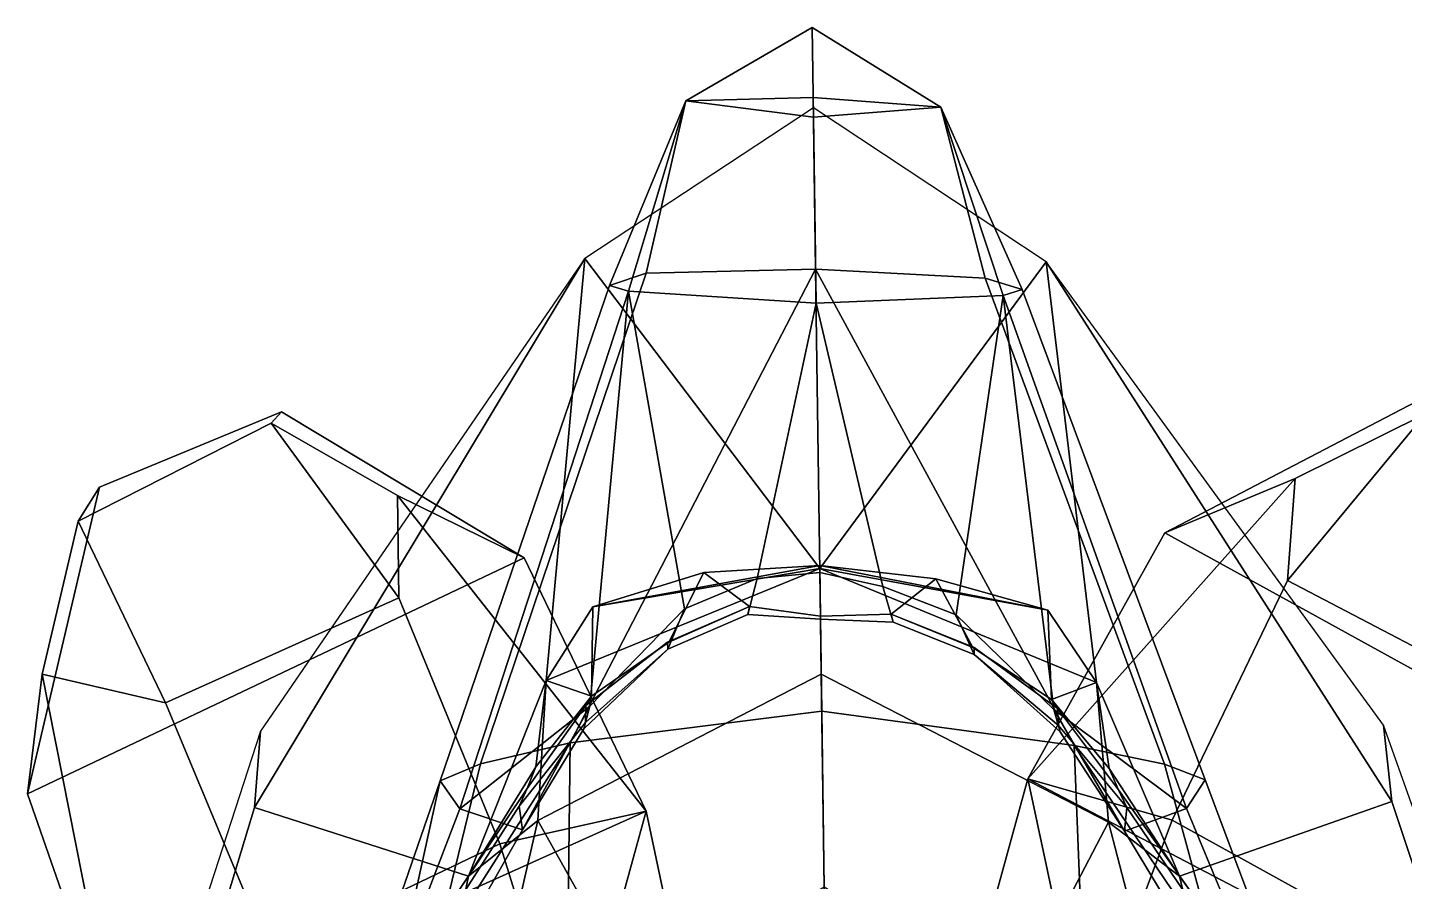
# Model space of a CAD drawing. Extents: x -4.4 to 4.5, y -7.1 to 3.1.
# Drawn here: x -2.125 to 1.519, y 0.88 to 3.139 of the extents above; entities that cross this region are included whole.
import ezdxf

# ---------------------------------------------------------------- set-up
doc = ezdxf.new("R2010")
doc.units = 0

msp = doc.modelspace()

# ---------------------------------------------------------------- linework, layer by layer
for points in [[(-0.0483, 3.1392, 1.4474), (0.2921, 2.9288, 1.3828), (-0.0458, 2.9539, 1.1788), (-0.3832, 2.945, 1.3706)], [(-0.3832, 2.945, 1.3706), (-0.0451, 2.9024, 1.5336), (-0.0483, 3.1392, 1.4474)], [(-0.0483, 3.1392, 1.4474), (-0.0451, 2.9024, 1.5336), (0.2921, 2.9288, 1.3828)], [(-0.0458, 2.9539, 1.1788), (-0.0395, 2.4995, 0.9675), (-0.4877, 2.4889, 1.0684), (-0.3832, 2.945, 1.3706)], [(-0.0395, 2.4995, 0.9675), (-0.0458, 2.9539, 1.1788), (0.2921, 2.9288, 1.3828), (0.4092, 2.4758, 1.0805)], [(-0.0285, 1.7075, 2.447), (0.5707, 2.5197, 2.2304), (-0.0454, 2.9265, 2.054), (-0.6504, 2.5284, 2.2183)], [(-0.5846, 2.4565, 1.273), (-0.3832, 2.945, 1.3706), (-0.4877, 2.4889, 1.0684)], [(-0.5846, 2.4565, 1.273), (-0.5345, 2.4417, 1.4158), (-0.3832, 2.945, 1.3706)], [(-0.0382, 2.4095, 1.5851), (-0.0451, 2.9024, 1.5336), (-0.3832, 2.945, 1.3706), (-0.5345, 2.4417, 1.4158)], [(0.2921, 2.9288, 1.3828), (-0.0451, 2.9024, 1.5336), (-0.0382, 2.4095, 1.5851), (0.4572, 2.4299, 1.4279)], [(0.4092, 2.4758, 1.0805), (0.2921, 2.9288, 1.3828), (0.5069, 2.4461, 1.2851)], [(0.2921, 2.9288, 1.3828), (0.4572, 2.4299, 1.4279), (0.5069, 2.4461, 1.2851)], [(-1.5089, 1.2774, 3.2061), (-1.5249, 1.0754, 2.8213), (-0.6504, 2.5284, 2.2183)], [(-0.7525, 1.4112, 2.5817), (-0.6504, 2.5284, 2.2183), (-1.5249, 1.0754, 2.8213), (-0.9581, 0.8937, 2.7896)], [(-0.6504, 2.5284, 2.2183), (-0.7525, 1.4112, 2.5817), (-0.0285, 1.7075, 2.447)], [(-0.0285, 1.7075, 2.447), (0.7037, 1.4058, 2.5938), (0.5707, 2.5197, 2.2304)], [(0.5707, 2.5197, 2.2304), (0.7037, 1.4058, 2.5938), (0.9236, 0.8942, 2.8018), (1.4851, 1.0915, 2.8334)], [(0.5707, 2.5197, 2.2304), (1.4851, 1.0915, 2.8334), (1.4635, 1.293, 3.2182)], [(-0.4877, 2.4889, 1.0684), (-0.9266, 1.1909, 0.8977), (-1.0329, 1.1464, 1.192), (-0.5846, 2.4565, 1.273)], [(-0.4877, 2.4889, 1.0684), (-0.0395, 2.4995, 0.9675), (-0.6891, 1.2467, 0.7008), (-0.9266, 1.1909, 0.8977)], [(-0.6891, 1.2467, 0.7008), (-0.0395, 2.4995, 0.9675), (-0.0233, 1.3308, 0.6062)], [(-0.0233, 1.3308, 0.6062), (-0.0395, 2.4995, 0.9675), (0.6449, 1.2396, 0.7129)], [(-0.0395, 2.4995, 0.9675), (0.4092, 2.4758, 1.0805), (0.8838, 1.1904, 0.9098), (0.6449, 1.2396, 0.7129)], [(-0.9811, 1.0717, 1.3901), (-0.5345, 2.4417, 1.4158), (-0.5846, 2.4565, 1.273), (-1.0329, 1.1464, 1.192)], [(-0.6374, 1.3432, 1.5083), (-0.5345, 2.4417, 1.4158), (-0.9811, 1.0717, 1.3901)], [(-0.3862, 1.601, 1.5746), (-0.5345, 2.4417, 1.4158), (-0.6374, 1.3432, 1.5083)], [(-0.1945, 1.6811, 1.6502), (-0.0382, 2.4095, 1.5851), (-0.5345, 2.4417, 1.4158), (-0.3862, 1.601, 1.5746)], [(0.4092, 2.4758, 1.0805), (0.5069, 2.4461, 1.2851), (0.9913, 1.1489, 1.2041), (0.8838, 1.1904, 0.9098)], [(0.5069, 2.4461, 1.2851), (0.4572, 2.4299, 1.4279), (0.9417, 1.0728, 1.4022), (0.9913, 1.1489, 1.2041)], [(-0.0284, 1.697, 1.6579), (0.1385, 1.6602, 1.6624), (-0.0382, 2.4095, 1.5851), (-0.1945, 1.6811, 1.6502)], [(-0.0382, 2.4095, 1.5851), (0.1385, 1.6602, 1.6624), (0.3324, 1.5854, 1.5868), (0.4572, 2.4299, 1.4279)], [(0.5906, 1.3347, 1.5204), (0.4572, 2.4299, 1.4279), (0.3324, 1.5854, 1.5868)], [(0.9417, 1.0728, 1.4022), (0.4572, 2.4299, 1.4279), (0.5906, 1.3347, 1.5204)], [(-2.1251, 1.1117, -4.8744), (-1.9351, 1.9227, -4.8933), (-1.4532, 2.1224, -4.903), (-0.8104, 1.7365, -4.8653)], [(-1.9351, 1.9227, -4.8933), (-1.991, 1.8335, -4.258), (-1.4804, 2.0926, -4.2693), (-1.4532, 2.1224, -4.903)], [(-1.4804, 2.0926, -4.2693), (-1.1461, 1.9011, -4.2666), (-0.8104, 1.7365, -4.8653), (-1.4532, 2.1224, -4.903)], [(0.8846, 1.802, -4.8143), (1.2294, 1.9463, -4.2156), (1.5745, 2.1175, -4.2183), (1.5491, 2.1489, -4.852)], [(2.0183, 1.9209, -4.8423), (2.1597, 1.1, -4.8234), (0.8846, 1.802, -4.8143), (1.5491, 2.1489, -4.852)], [(1.8098, 1.3624, -3.6326), (2.0688, 1.8286, -4.207), (1.5745, 2.1175, -4.2183), (1.2096, 1.676, -3.6604)], [(1.5745, 2.1175, -4.2183), (1.2294, 1.9463, -4.2156), (1.2096, 1.676, -3.6604)], [(-1.991, 1.8335, -4.258), (-1.7603, 1.3528, -3.6836), (-1.1424, 1.6301, -3.7114), (-1.4804, 2.0926, -4.2693)], [(-1.1424, 1.6301, -3.7114), (-1.1461, 1.9011, -4.2666), (-1.4804, 2.0926, -4.2693)], [(1.2294, 1.9463, -4.2156), (0.5225, 1.1516, -4.8105), (0.9042, 1.0422, -3.6469), (1.2096, 1.676, -3.6604)], [(0.8846, 1.802, -4.8143), (0.5225, 1.1516, -4.8105), (1.2294, 1.9463, -4.2156)], [(-2.1251, 1.1117, -4.8744), (-2.086, 1.428, -4.2486), (-1.991, 1.8335, -4.258), (-1.9351, 1.9227, -4.8933)], [(-1.1461, 1.9011, -4.2666), (-0.4878, 1.0656, -4.8615), (-0.8104, 1.7365, -4.8653)], [(-0.4878, 1.0656, -4.8615), (-1.1461, 1.9011, -4.2666), (-1.1424, 1.6301, -3.7114), (-0.8753, 0.9792, -3.698)], [(-1.991, 1.8335, -4.258), (-2.086, 1.428, -4.2486), (-1.7603, 1.3528, -3.6836)], [(2.1597, 1.1, -4.8234), (1.8843, 0.4387, -4.8231), (0.5225, 1.1516, -4.8105), (0.8846, 1.802, -4.8143)], [(-1.8896, 0.4352, -4.8741), (-2.1251, 1.1117, -4.8744), (-0.8104, 1.7365, -4.8653), (-0.4878, 1.0656, -4.8615)], [(-0.6289, 1.6063, 2.4213), (-0.0286, 1.7156, 2.2673), (-0.3352, 1.6977, 2.2433)], [(-0.6289, 1.6063, 2.4213), (-0.0285, 1.7075, 2.447), (-0.0286, 1.7156, 2.2673)], [(-0.0286, 1.7156, 2.2673), (-0.0268, 1.5816, 1.9884), (-0.2147, 1.6077, 1.983), (-0.3352, 1.6977, 2.2433)], [(0.1607, 1.5873, 1.9951), (-0.0268, 1.5816, 1.9884), (-0.0286, 1.7156, 2.2673), (0.2787, 1.6806, 2.2554)], [(0.2787, 1.6806, 2.2554), (-0.0286, 1.7156, 2.2673), (0.5748, 1.5975, 2.4334)], [(-0.0286, 1.7156, 2.2673), (-0.0285, 1.7075, 2.447), (0.5748, 1.5975, 2.4334)], [(-0.0247, 1.428, 3.5116), (-0.0285, 1.7075, 2.447), (-0.7525, 1.4112, 2.5817), (-0.7744, 1.0413, 3.681)], [(-0.7525, 1.4112, 2.5817), (-0.0285, 1.7075, 2.447), (-0.6289, 1.6063, 2.4213)], [(-0.3352, 1.6977, 2.2433), (-0.4284, 1.5131, 2.1959), (-0.6322, 1.3701, 2.4106), (-0.6289, 1.6063, 2.4213)], [(-0.2187, 1.5864, 1.7775), (-0.1945, 1.6811, 1.6502), (-0.3862, 1.601, 1.5746), (-0.4308, 1.4943, 1.7061)], [(-0.3352, 1.6977, 2.2433), (-0.2147, 1.6077, 1.983), (-0.4284, 1.5131, 2.1959)], [(-0.0267, 1.5741, 1.8074), (-0.0284, 1.697, 1.6579), (-0.1945, 1.6811, 1.6502), (-0.2187, 1.5864, 1.7775)], [(0.5748, 1.5975, 2.4334), (-0.0285, 1.7075, 2.447), (0.7037, 1.4058, 2.5938)], [(-0.0285, 1.7075, 2.447), (-0.0247, 1.428, 3.5116), (0.7358, 1.0367, 3.6931), (0.7037, 1.4058, 2.5938)], [(-0.0284, 1.697, 1.6579), (-0.0267, 1.5741, 1.8074), (0.1653, 1.5662, 1.7896), (0.1385, 1.6602, 1.6624)], [(0.3769, 1.4988, 2.208), (0.1607, 1.5873, 1.9951), (0.2787, 1.6806, 2.2554)], [(0.3769, 1.4988, 2.208), (0.2787, 1.6806, 2.2554), (0.5748, 1.5975, 2.4334), (0.5846, 1.3615, 2.4227)], [(0.1385, 1.6602, 1.6624), (0.1653, 1.5662, 1.7896), (0.3799, 1.48, 1.7182), (0.3324, 1.5854, 1.5868)], [(0.9042, 1.0422, -3.6469), (1.4939, 0.7159, -3.6327), (1.8098, 1.3624, -3.6326), (1.2096, 1.676, -3.6604)], [(-1.7603, 1.3528, -3.6836), (-1.4834, 0.6886, -3.6837), (-0.8753, 0.9792, -3.698), (-1.1424, 1.6301, -3.7114)], [(-0.6289, 1.6063, 2.4213), (-0.6322, 1.3701, 2.4106), (-0.7525, 1.4112, 2.5817)], [(-0.2147, 1.6077, 1.983), (-0.4313, 1.5128, 2.0006), (-0.4284, 1.5131, 2.1959)], [(-0.4308, 1.4943, 1.7061), (-0.4313, 1.5128, 2.0006), (-0.2147, 1.6077, 1.983), (-0.2187, 1.5864, 1.7775)], [(-0.2187, 1.5864, 1.7775), (-0.2147, 1.6077, 1.983), (-0.0268, 1.5816, 1.9884), (-0.0267, 1.5741, 1.8074)], [(-0.4308, 1.4943, 1.7061), (-0.3862, 1.601, 1.5746), (-0.6374, 1.3432, 1.5083), (-0.6532, 1.2837, 1.5994)], [(-0.0268, 1.5816, 1.9884), (0.1607, 1.5873, 1.9951), (0.1653, 1.5662, 1.7896), (-0.0267, 1.5741, 1.8074)], [(0.3769, 1.4988, 2.208), (0.3798, 1.4985, 2.0127), (0.1607, 1.5873, 1.9951)], [(0.3799, 1.48, 1.7182), (0.1653, 1.5662, 1.7896), (0.1607, 1.5873, 1.9951), (0.3798, 1.4985, 2.0127)], [(0.3324, 1.5854, 1.5868), (0.3799, 1.48, 1.7182), (0.608, 1.2756, 1.6115), (0.5906, 1.3347, 1.5204)], [(0.7037, 1.4058, 2.5938), (0.5846, 1.3615, 2.4227), (0.5748, 1.5975, 2.4334)], [(-0.6488, 1.3004, 1.7762), (-0.4308, 1.4943, 1.7061), (-0.6532, 1.2837, 1.5994)], [(-0.6479, 1.3455, 2.1201), (-0.4313, 1.5128, 2.0006), (-0.4308, 1.4943, 1.7061), (-0.6488, 1.3004, 1.7762)], [(-0.4313, 1.5128, 2.0006), (-0.6479, 1.3455, 2.1201), (-0.6322, 1.3701, 2.4106), (-0.4284, 1.5131, 2.1959)], [(0.5846, 1.3615, 2.4227), (0.601, 1.3373, 2.1322), (0.3798, 1.4985, 2.0127), (0.3769, 1.4988, 2.208)], [(0.601, 1.3373, 2.1322), (0.6031, 1.2922, 1.7882), (0.3799, 1.48, 1.7182), (0.3798, 1.4985, 2.0127)], [(0.608, 1.2756, 1.6115), (0.3799, 1.48, 1.7182), (0.6031, 1.2922, 1.7882)], [(-2.1251, 1.1117, -4.8744), (-1.8896, 0.4352, -4.8741), (-2.086, 1.428, -4.2486)], [(-1.8896, 0.4352, -4.8741), (-1.4834, 0.6886, -3.6837), (-1.7603, 1.3528, -3.6836), (-2.086, 1.428, -4.2486)], [(-0.7744, 1.0413, 3.681), (-0.5109, 0.57, 4.8907), (-0.0169, 0.866, 4.7152), (-0.0247, 1.428, 3.5116)], [(-0.0169, 0.866, 4.7152), (0.4855, 0.5583, 4.9028), (0.7358, 1.0367, 3.6931), (-0.0247, 1.428, 3.5116)], [(-0.7525, 1.4112, 2.5817), (-0.7802, 1.1834, 2.5813), (-0.9581, 0.8937, 2.7896)], [(-0.7744, 1.0413, 3.681), (-0.7525, 1.4112, 2.5817), (-0.9581, 0.8937, 2.7896)], [(-0.7525, 1.4112, 2.5817), (-0.6322, 1.3701, 2.4106), (-0.7802, 1.1834, 2.5813)], [(0.7377, 1.1789, 2.5934), (0.5846, 1.3615, 2.4227), (0.7037, 1.4058, 2.5938)], [(0.9236, 0.8942, 2.8018), (0.7377, 1.1789, 2.5934), (0.7037, 1.4058, 2.5938)], [(0.9236, 0.8942, 2.8018), (0.7037, 1.4058, 2.5938), (0.7358, 1.0367, 3.6931)], [(1.4939, 0.7159, -3.6327), (1.8843, 0.4387, -4.8231), (2.1395, 1.4181, -4.1975), (1.8098, 1.3624, -3.6326)], [(-0.803, 1.1262, 2.2666), (-0.7802, 1.1834, 2.5813), (-0.6322, 1.3701, 2.4106), (-0.6479, 1.3455, 2.1201)], [(0.5846, 1.3615, 2.4227), (0.7377, 1.1789, 2.5934), (0.7621, 1.1223, 2.2787), (0.601, 1.3373, 2.1322)], [(-0.9811, 1.0717, 1.3901), (-0.8154, 1.0166, 1.4977), (-0.6374, 1.3432, 1.5083)], [(-0.8238, 1.0791, 1.8767), (-0.803, 1.1262, 2.2666), (-0.6479, 1.3455, 2.1201), (-0.6488, 1.3004, 1.7762)], [(-0.6532, 1.2837, 1.5994), (-0.6374, 1.3432, 1.5083), (-0.8154, 1.0166, 1.4977)], [(-0.6891, 1.2467, 0.7008), (-0.0233, 1.3308, 0.6062), (-0.0094, 0.3267, 0.4248), (-0.7012, 0.1998, 0.5612)], [(-0.0233, 1.3308, 0.6062), (0.6449, 1.2396, 0.7129), (0.686, 0.1935, 0.5733), (-0.0094, 0.3267, 0.4248)], [(0.7775, 1.0131, 1.5098), (0.5906, 1.3347, 1.5204), (0.608, 1.2756, 1.6115)], [(0.5906, 1.3347, 1.5204), (0.7775, 1.0131, 1.5098), (0.9417, 1.0728, 1.4022)], [(0.601, 1.3373, 2.1322), (0.7621, 1.1223, 2.2787), (0.7842, 1.0759, 1.8888), (0.6031, 1.2922, 1.7882)], [(-1.8979, 0.0799, 4.0347), (-1.8837, -0.1094, 3.4124), (-1.5249, 1.0754, 2.8213), (-1.5089, 1.2774, 3.2061)], [(-0.8154, 1.0166, 1.4977), (-0.8238, 1.0791, 1.8767), (-0.6488, 1.3004, 1.7762), (-0.6532, 1.2837, 1.5994)], [(0.6031, 1.2922, 1.7882), (0.7842, 1.0759, 1.8888), (0.7775, 1.0131, 1.5098), (0.608, 1.2756, 1.6115)], [(1.8765, -0.0829, 3.4245), (1.8856, 0.1068, 4.0468), (1.4635, 1.293, 3.2182), (1.4851, 1.0915, 2.8334)], [(-1.0517, 0.6769, 0.8668), (-0.6891, 1.2467, 0.7008), (-0.7012, 0.1998, 0.5612)], [(-0.9266, 1.1909, 0.8977), (-0.6891, 1.2467, 0.7008), (-1.0517, 0.6769, 0.8668)], [(0.686, 0.1935, 0.5733), (0.6449, 1.2396, 0.7129), (1.0231, 0.6801, 0.8789)], [(1.0231, 0.6801, 0.8789), (0.6449, 1.2396, 0.7129), (0.8838, 1.1904, 0.9098)], [(-1.1935, 0.6814, 1.237), (-1.0329, 1.1464, 1.192), (-0.9266, 1.1909, 0.8977), (-1.0517, 0.6769, 0.8668)], [(-0.9855, 0.8535, 2.4017), (-0.9581, 0.8937, 2.7896), (-0.7802, 1.1834, 2.5813), (-0.803, 1.1262, 2.2666)], [(0.7377, 1.1789, 2.5934), (0.9236, 0.8942, 2.8018), (0.952, 0.8548, 2.4138), (0.7621, 1.1223, 2.2787)], [(0.8838, 1.1904, 0.9098), (0.9913, 1.1489, 1.2041), (1.1647, 0.6886, 1.2491), (1.0231, 0.6801, 0.8789)], [(-1.1935, 0.6814, 1.237), (-1.1419, 0.6527, 1.5066), (-1.0329, 1.1464, 1.192)], [(-1.1419, 0.6527, 1.5066), (-0.9811, 1.0717, 1.3901), (-1.0329, 1.1464, 1.192)], [(1.8843, 0.4387, -4.8231), (1.1963, -0.4945, -4.8344), (0.2208, 0.053, -4.828), (0.5225, 1.1516, -4.8105)], [(0.5225, 1.1516, -4.8105), (0.2208, 0.053, -4.828), (0.6752, 0.4335, -3.9421)], [(0.5225, 1.1516, -4.8105), (0.6752, 0.4335, -3.9421), (0.9042, 1.0422, -3.6469)], [(0.9913, 1.1489, 1.2041), (0.9417, 1.0728, 1.4022), (1.114, 0.6584, 1.5187), (1.1647, 0.6886, 1.2491)], [(-1.0057, 0.7951, 1.9961), (-0.9855, 0.8535, 2.4017), (-0.803, 1.1262, 2.2666), (-0.8238, 1.0791, 1.8767)], [(0.7621, 1.1223, 2.2787), (0.952, 0.8548, 2.4138), (0.9738, 0.7969, 2.0082), (0.7842, 1.0759, 1.8888)], [(-1.2584, -0.5374, -4.8854), (-1.8896, 0.4352, -4.8741), (-0.4878, 1.0656, -4.8615), (-0.252, -0.049, -4.879)], [(-1.8837, -0.1094, 3.4124), (-1.1526, -0.0379, 3.1882), (-0.9581, 0.8937, 2.7896), (-1.5249, 1.0754, 2.8213)], [(-1.1419, 0.6527, 1.5066), (-0.9951, 0.6998, 1.6459), (-0.8154, 1.0166, 1.4977), (-0.9811, 1.0717, 1.3901)], [(-0.9951, 0.6998, 1.6459), (-1.0057, 0.7951, 1.9961), (-0.8238, 1.0791, 1.8767), (-0.8154, 1.0166, 1.4977)], [(-0.8753, 0.9792, -3.698), (-0.6829, 0.358, -3.9931), (-0.4878, 1.0656, -4.8615)], [(-0.6829, 0.358, -3.9931), (-0.252, -0.049, -4.879), (-0.4878, 1.0656, -4.8615)], [(0.7842, 1.0759, 1.8888), (0.9738, 0.7969, 2.0082), (0.9659, 0.7015, 1.658), (0.7775, 1.0131, 1.5098)], [(0.9659, 0.7015, 1.658), (1.114, 0.6584, 1.5187), (0.9417, 1.0728, 1.4022), (0.7775, 1.0131, 1.5098)], [(1.1437, -0.0317, 3.2003), (1.8765, -0.0829, 3.4245), (1.4851, 1.0915, 2.8334), (0.9236, 0.8942, 2.8018)], [(-0.7744, 1.0413, 3.681), (-0.9581, 0.8937, 2.7896), (-1.1526, -0.0379, 3.1882), (-0.9654, 0.21, 3.9578)], [(-0.7744, 1.0413, 3.681), (-0.9654, 0.21, 3.9578), (-0.5109, 0.57, 4.8907)], [(0.4855, 0.5583, 4.9028), (0.9497, 0.211, 3.97), (0.7358, 1.0367, 3.6931)], [(1.1729, 0.1571, -3.9323), (1.4939, 0.7159, -3.6327), (0.9042, 1.0422, -3.6469), (0.6752, 0.4335, -3.9421)], [(1.1437, -0.0317, 3.2003), (0.9236, 0.8942, 2.8018), (0.7358, 1.0367, 3.6931), (0.9497, 0.211, 3.97)], [(-0.8753, 0.9792, -3.698), (-1.4834, 0.6886, -3.6837), (-1.1962, 0.1117, -3.9833), (-0.6829, 0.358, -3.9931)], [(-1.1526, -0.0379, 3.1882), (-0.9581, 0.8937, 2.7896), (-0.9855, 0.8535, 2.4017), (-1.1392, 0.0897, 2.6819)], [(0.952, 0.8548, 2.4138), (0.9236, 0.8942, 2.8018), (1.1437, -0.0317, 3.2003), (1.1269, 0.0955, 2.694)]]:
    msp.add_3dface(points)

doc.saveas('drawing.dxf')
